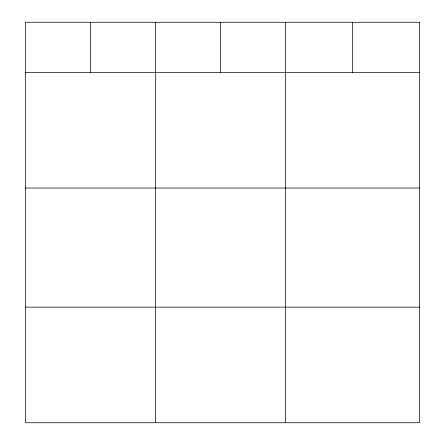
<?xml version="1.0" encoding="UTF-8"?>
<svg xmlns="http://www.w3.org/2000/svg" width="445" height="445" viewBox="0 0 445 445"><rect width="100%" height="100%" fill="white"/><g stroke="black" fill="none" stroke-linecap="round" stroke-linejoin="round"><path stroke-width="0.67" d="M25.415 72.424L419.585 72.424M25.415 188.035L419.585 188.035M25.415 307.145L419.585 307.145M352.574 22.25L352.574 72.424M285.568 22.25L285.568 422.75M220.531 22.25L220.531 72.424M155.489 22.25L155.489 422.75M90.452 22.25L90.452 72.424M419.585 22.25L25.415 22.25L25.415 422.75L419.585 422.75L419.585 22.25"/></g></svg>
